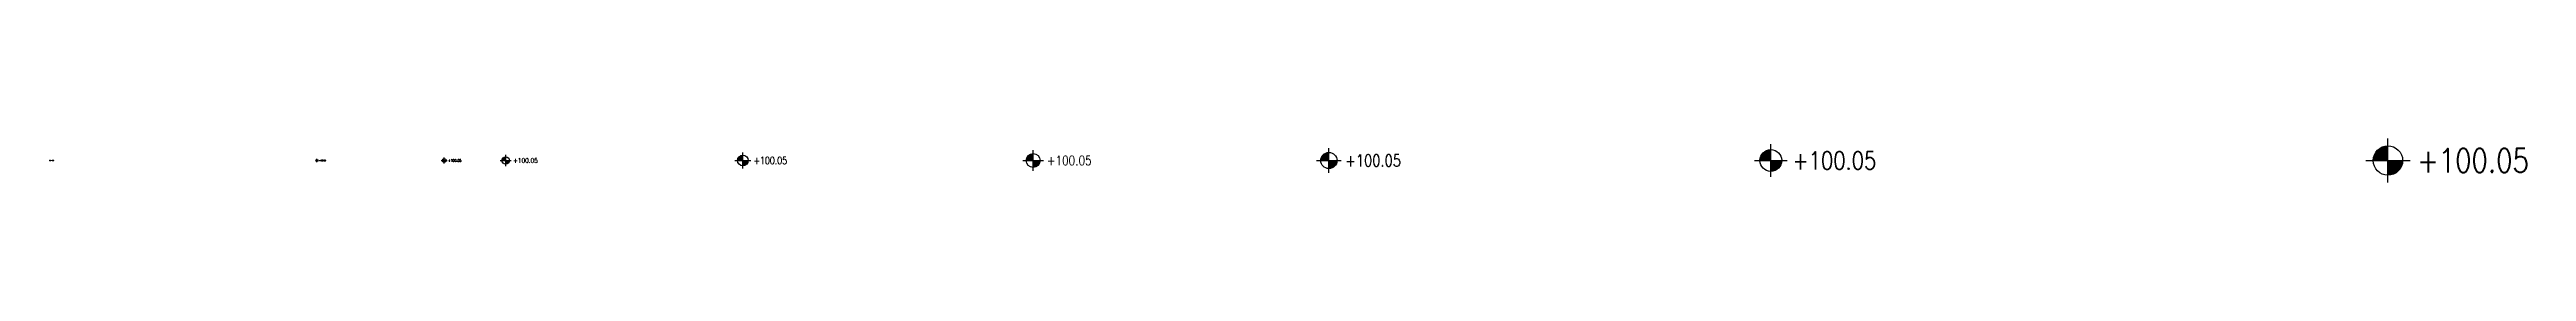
# Model space of a CAD drawing. Header units: millimetres. Extents: x 20588 to 267277, y 8853 to 162867.
# Drawn here: x 20588 to 41292, y 25843 to 26212 of the extents above; entities that cross this region are included whole.
import ezdxf
from ezdxf.enums import TextEntityAlignment as Align

# ---------------------------------------------------------------- set-up
doc = ezdxf.new("R2010")
doc.units = ezdxf.units.MM
doc.header["$MEASUREMENT"] = 0
doc.layers.add('Ano_Tag_Lvl', color=95, linetype='Continuous')
doc.layers.add('Txt_Tag', color=95, linetype='Continuous')
doc.layers.add('Hth_Level Tag', color=202, linetype='Continuous', lineweight=13)
doc.styles.add('Jwalant', font='romans.shx', dxfattribs={"width": 0.8})
doc.styles.add('StylusBT', font='stylu.ttf')

# ---------------------------------------------------------------- blocks, each defined once
blk = doc.blocks.new('Level Tag Plan')
at = {"linetype": 'ByBlock'}
for p, q in [((-150, 0), (150, 0)), ((0, -150), (0, 150))]:
    blk.add_line(p, q, dxfattribs=at)
blk.add_circle((0, 0), 100, dxfattribs=at)
at = {"layer": 'Hth_Level Tag', "linetype": 'ByBlock', "const_width": 100}
for points in [[(0, 50, 0.414214), (-50, 0)], [(0, -50, 0.414214), (50, 0)]]:
    blk.add_lwpolyline(points, format="xyb", dxfattribs=at)
at = {"layer": 'Txt_Tag', "linetype": 'ByBlock', "style": 'StylusBT'}
blk.add_attdef('LEV', text='', height=200, dxfattribs=at).set_placement((200, 0), align=Align.MIDDLE_LEFT)

msp = doc.modelspace()

# ---------------------------------------------------------------- block references
at = {"layer": 'Ano_Tag_Lvl'}
ref = msp.add_blockref('Level Tag Plan', (26383.3, 26027.9, 0), dxfattribs=dict(at, xscale=0.4492073715111483, yscale=0.4492073715111483, zscale=0.4492073715111483))
ref.add_attrib('LEV', '+100.05', dxfattribs={"layer": '0', "linetype": 'ByBlock', "height": 60, "style": 'Jwalant', "width": 0.8}).set_placement((26473.1, 26027.9, 0), align=Align.MIDDLE_LEFT)
ref = msp.add_blockref('Level Tag Plan', (28809.5, 26027.9), dxfattribs=dict(at, xscale=0.5792315269968735, yscale=0.5792315269968735, zscale=0.5792315269968735))
ref.add_attrib('LEV', '+100.05', dxfattribs={"layer": '0', "linetype": 'ByBlock', "height": 80, "style": 'Jwalant', "width": 0.8}).set_placement((28925.4, 26027.9), align=Align.MIDDLE_LEFT)
ref = msp.add_blockref('Level Tag Plan', (31281.7, 26027.9, 0), dxfattribs=dict(at, xscale=0.6814488552903425, yscale=0.6814488552903425, zscale=0.6814488552903425))
ref.add_attrib('LEV', '+100.05', dxfattribs={"layer": '0', "linetype": 'ByBlock', "height": 100, "style": 'Jwalant', "width": 0.8}).set_placement((31418, 26027.9, 0), align=Align.MIDDLE_LEFT)
ref = msp.add_blockref('Level Tag Plan', (34975.8, 26027.9, 0), dxfattribs=dict(at, xscale=0.9129018942259204, yscale=0.9129018942259204, zscale=0.9129018942259204))
ref.add_attrib('LEV', '+100.05', dxfattribs={"layer": '0', "linetype": 'ByBlock', "height": 150, "style": 'Jwalant', "width": 0.8}).set_placement((35158.4, 26027.9, 0), align=Align.MIDDLE_LEFT)
ref = msp.add_blockref('Level Tag Plan', (40134.4, 26027.9, 0), dxfattribs=dict(at, xscale=1.230405487323167, yscale=1.230405487323167, zscale=1.230405487323167))
ref.add_attrib('LEV', '+100.05', dxfattribs={"layer": '0', "linetype": 'ByBlock', "height": 200, "style": 'Jwalant', "width": 0.8}).set_placement((40380.5, 26027.9, 0), align=Align.MIDDLE_LEFT)
ref = msp.add_blockref('Level Tag Plan', (20593.1, 26027.9, 0), dxfattribs=dict(at, xscale=0.0360009921261546, yscale=0.0360009921261546, zscale=0.0360009921261546))
ref.add_attrib('LEV', '+100.05', dxfattribs={"layer": '0', "linetype": 'ByBlock', "height": 4.67, "style": 'Jwalant', "width": 0.8}).set_placement((20600.3, 26027.9, 0), align=Align.MIDDLE_LEFT)
ref = msp.add_blockref('Level Tag Plan', (22823.4, 26027.9, 0), dxfattribs=dict(at, xscale=0.0847082167675067, yscale=0.0847082167675067, zscale=0.0847082167675067))
ref.add_attrib('LEV', '+100.05', dxfattribs={"layer": '0', "linetype": 'ByBlock', "height": 11, "style": 'Jwalant', "width": 0.8}).set_placement((22840.3, 26027.9, 0), align=Align.MIDDLE_LEFT)
ref = msp.add_blockref('Level Tag Plan', (23886.8, 26027.9, 0), dxfattribs=dict(at, xscale=0.1641617112434382, yscale=0.1641617112434382, zscale=0.1641617112434382))
ref.add_attrib('LEV', '+100.05', dxfattribs={"layer": '0', "linetype": 'ByBlock', "height": 21.31, "style": 'Jwalant', "width": 0.8}).set_placement((23919.6, 26027.9, 0), align=Align.MIDDLE_LEFT)
ref = msp.add_blockref('Level Tag Plan', (24400.8, 26027.9), dxfattribs=dict(at, xscale=0.3081113361194786, yscale=0.3081113361194786, zscale=0.3081113361194786))
ref.add_attrib('LEV', '+100.05', dxfattribs={"layer": '0', "linetype": 'ByBlock', "height": 40, "style": 'Jwalant', "width": 0.8}).set_placement((24462.4, 26027.9), align=Align.MIDDLE_LEFT)

doc.saveas('drawing.dxf')
